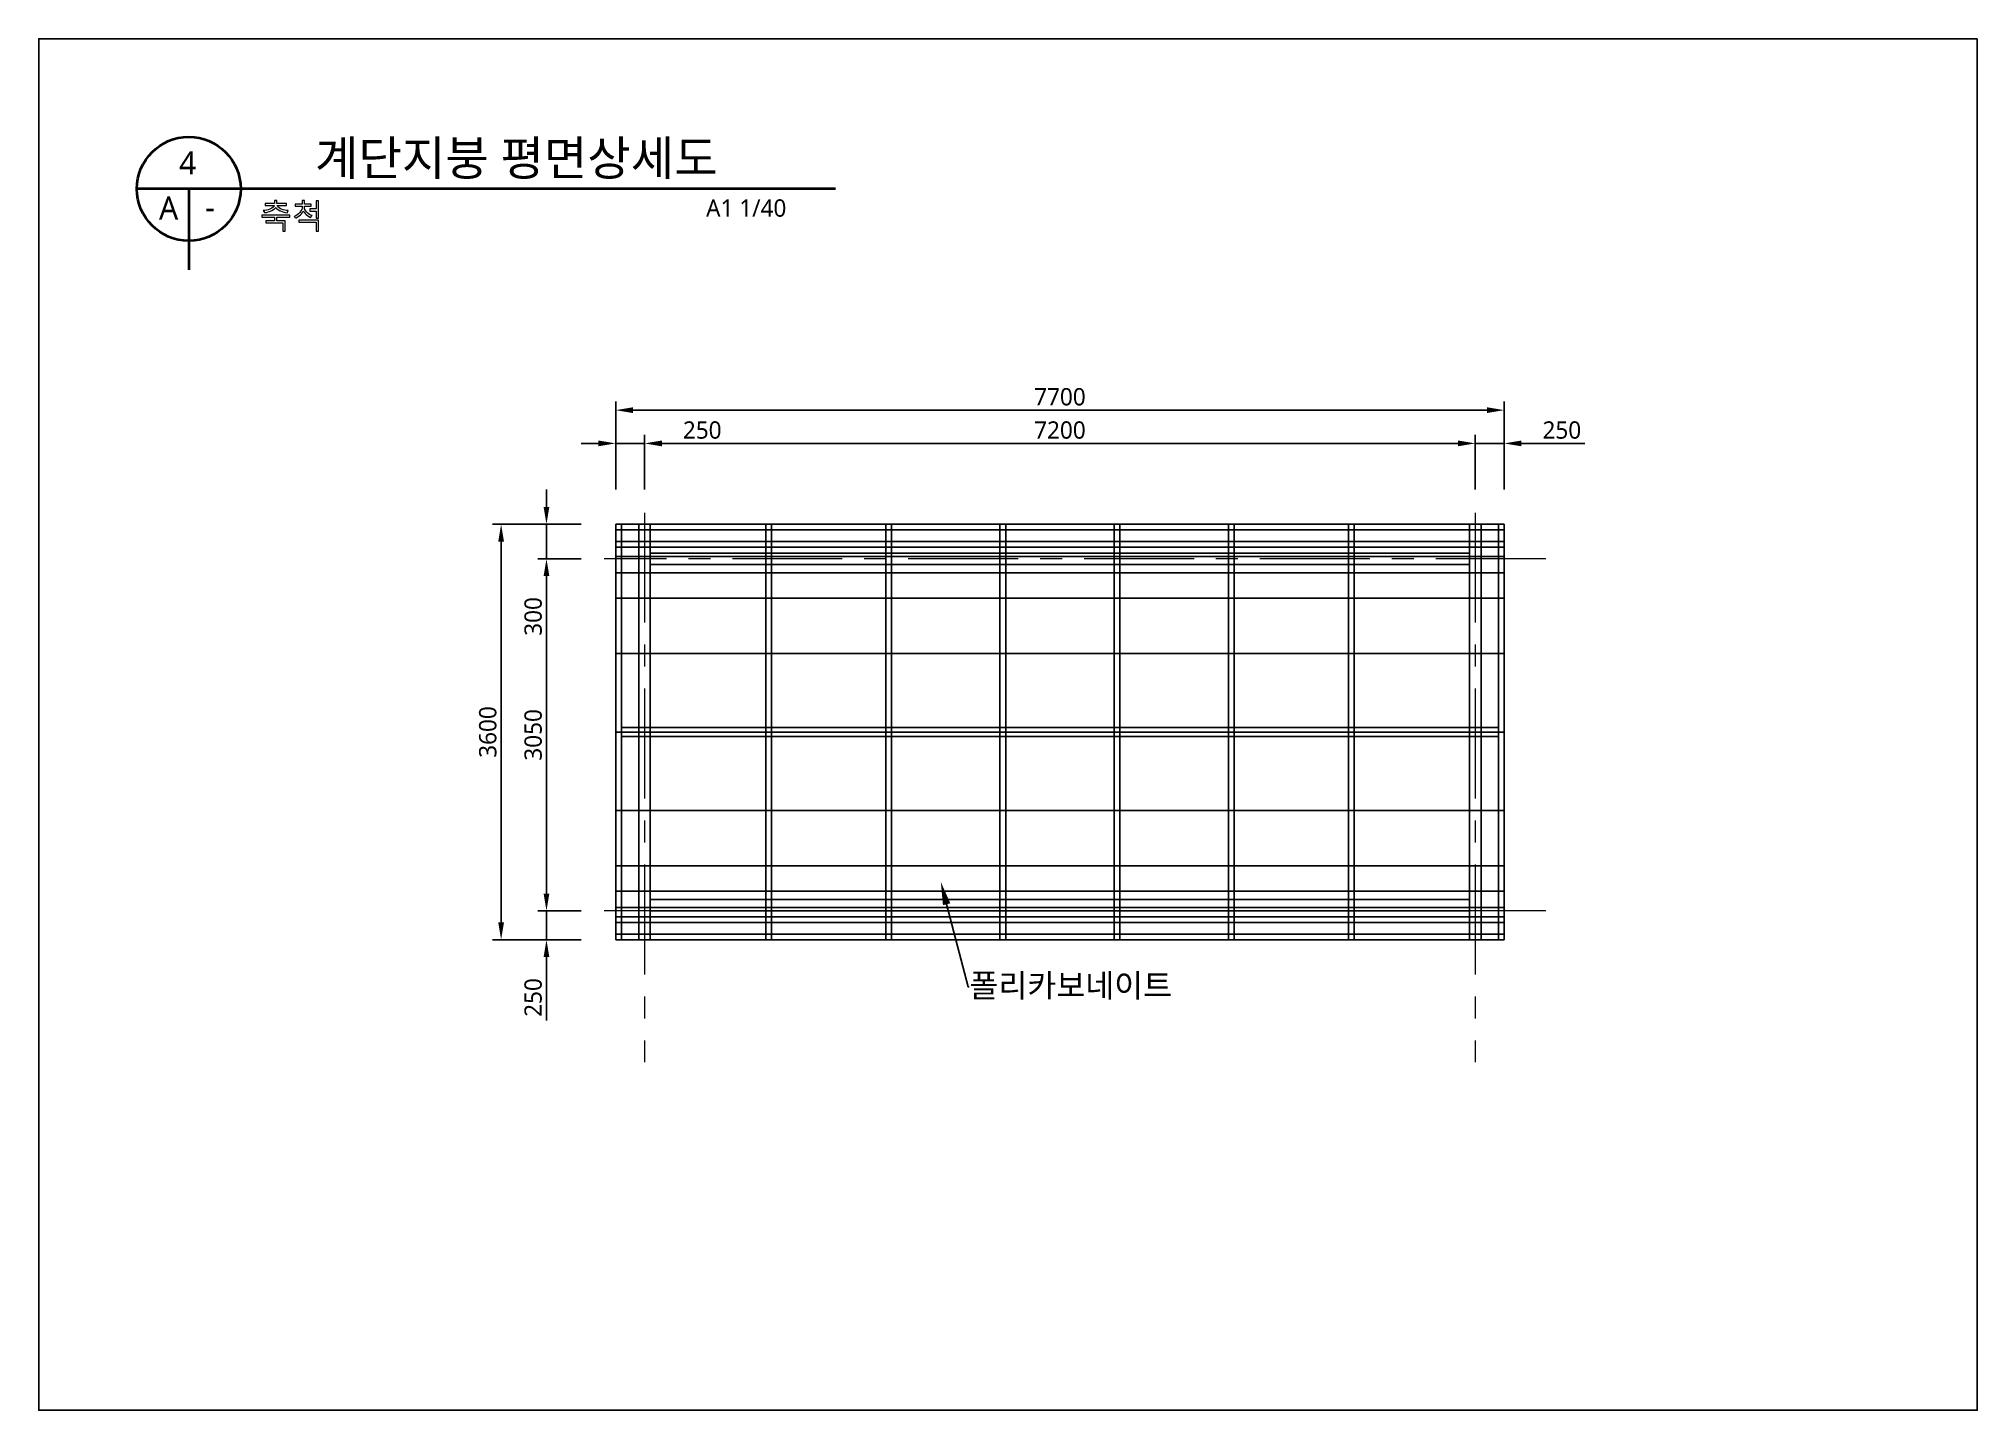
# Model space of a CAD drawing. Header units: millimetres. Extents: x 0 to 16800, y 0 to 11880.
import ezdxf
from ezdxf import colors
from ezdxf.entities.mleader import LeaderData, LeaderLine
from ezdxf.math import Vec2, Vec3

# ---------------------------------------------------------------- set-up
doc = ezdxf.new("R2010")
doc.units = ezdxf.units.MM
doc.header["$LTSCALE"] = 30
doc.linetypes.add('CENTER', pattern=[50.8, 31.75, -6.35, 6.35, -6.35])
for name, color, linetype, lineweight in [('도면명', 3, 'Continuous', 40), ('문자', 3, 'Continuous', 20), ('벽체중심선', 1, 'CENTER', 9)]:
    doc.layers.add(name, color=color, linetype=linetype, lineweight=lineweight)
doc.layers.add('실선', color=7, linetype='Continuous')
doc.layers.add('제도영역', color=7, linetype='Continuous')
doc.styles.add('H1', font='malgun.ttf', dxfattribs={"height": 200})
doc.styles.add('H2', font='malgun.ttf')
doc.dimstyles.new('H1', dxfattribs={"dimscale": 60, "dimtxt": 2.5, "dimasz": 2.5, "dimexe": 1.25, "dimexo": 5, "dimtad": 1, "dimtxsty": 'H1', "dimcen": 2.5, "dimadec": 0, "dimazin": 0, "dimtfac": 1, "dimtmove": 0, "dimatfit": 3, "dimfxl": 1, "dimarcsym": 0})

# ---------------------------------------------------------------- blocks, each defined once
blk = doc.blocks.new('*D1')
at = {"layer": 'Defpoints', "color": 0, "transparency": 16777216}
for p in [(5000, 7675), (4007, 4075), (5000, 4075)]:
    blk.add_point(p, dxfattribs=at)
at = {"layer": '문자', "color": 0, "lineweight": -2, "transparency": 16777216}
for p, q in [((4700, 7675), (3932, 7675)), ((4007, 7525), (4007, 4225)), ((4700, 4075), (3932, 4075))]:
    blk.add_line(p, q, dxfattribs=at)
at = {"layer": '문자', "color": 0, "transparency": 16777216}
for points in [[(3982, 7525), (4032, 7525), (4007, 7675)], [(3982, 4225), (4032, 4225), (4007, 4075)]]:
    blk.add_solid(points, dxfattribs=at)
at = {"layer": '문자', "color": 0, "transparency": 16777216, "insert": (3892, 5875), "char_height": 150, "attachment_point": 5, "rotation": 90, "style": 'H1'}
blk.add_mtext('3600', dxfattribs=at)
blk = doc.blocks.new('*D2')
at = {"layer": 'Defpoints', "color": 0, "transparency": 16777216}
for p in [(12700, 8663), (5000, 7675), (12700, 7675)]:
    blk.add_point(p, dxfattribs=at)
at = {"layer": '문자', "color": 0, "lineweight": -2, "transparency": 16777216}
for p, q in [((5000, 7975), (5000, 8738)), ((12700, 7975), (12700, 8738)), ((5150, 8663), (12550, 8663))]:
    blk.add_line(p, q, dxfattribs=at)
at = {"layer": '문자', "color": 0, "transparency": 16777216}
for points in [[(5150, 8688), (5150, 8638), (5000, 8663)], [(12550, 8688), (12550, 8638), (12700, 8663)]]:
    blk.add_solid(points, dxfattribs=at)
at = {"layer": '문자', "color": 0, "transparency": 16777216, "insert": (8850, 8778), "char_height": 150, "attachment_point": 5, "style": 'H1'}
blk.add_mtext('7700', dxfattribs=at)
blk = doc.blocks.new('*D3')
at = {"layer": 'Defpoints', "color": 0, "transparency": 16777216}
for p in [(5000, 7675), (4400, 7375), (5000, 7375)]:
    blk.add_point(p, dxfattribs=at)
at = {"layer": '문자', "color": 0, "lineweight": -2, "transparency": 16777216}
for p, q in [((4400, 7825), (4400, 7975)), ((4700, 7675), (4325, 7675)), ((4400, 7675), (4400, 7375)), ((4700, 7375), (4325, 7375)), ((4400, 7225), (4400, 6678))]:
    blk.add_line(p, q, dxfattribs=at)
at = {"layer": '문자', "color": 0, "transparency": 16777216}
for points in [[(4375, 7825), (4425, 7825), (4400, 7675)], [(4375, 7225), (4425, 7225), (4400, 7375)]]:
    blk.add_solid(points, dxfattribs=at)
at = {"layer": '문자', "color": 0, "transparency": 16777216, "insert": (4285, 6876), "char_height": 150, "attachment_point": 5, "rotation": 90, "style": 'H1'}
blk.add_mtext('300', dxfattribs=at)
blk = doc.blocks.new('*D4')
at = {"layer": 'Defpoints', "color": 0, "transparency": 16777216}
for p in [(5000, 7375), (4400, 4325), (5000, 4325)]:
    blk.add_point(p, dxfattribs=at)
at = {"layer": '문자', "color": 0, "lineweight": -2, "transparency": 16777216}
for p, q in [((4700, 7375), (4325, 7375)), ((4400, 7225), (4400, 4475)), ((4700, 4325), (4325, 4325))]:
    blk.add_line(p, q, dxfattribs=at)
at = {"layer": '문자', "color": 0, "transparency": 16777216}
for points in [[(4375, 7225), (4425, 7225), (4400, 7375)], [(4375, 4475), (4425, 4475), (4400, 4325)]]:
    blk.add_solid(points, dxfattribs=at)
at = {"layer": '문자', "color": 0, "transparency": 16777216, "insert": (4285, 5850), "char_height": 150, "attachment_point": 5, "rotation": 90, "style": 'H1'}
blk.add_mtext('3050', dxfattribs=at)
blk = doc.blocks.new('*D5')
at = {"layer": 'Defpoints', "color": 0, "transparency": 16777216}
for p in [(5000, 4325), (4400, 4075), (5000, 4075)]:
    blk.add_point(p, dxfattribs=at)
at = {"layer": '문자', "color": 0, "lineweight": -2, "transparency": 16777216}
for p, q in [((4400, 4475), (4400, 4625)), ((4700, 4325), (4325, 4325)), ((4400, 4325), (4400, 4075)), ((4700, 4075), (4325, 4075)), ((4400, 3925), (4400, 3376))]:
    blk.add_line(p, q, dxfattribs=at)
at = {"layer": '문자', "color": 0, "transparency": 16777216}
for points in [[(4375, 4475), (4425, 4475), (4400, 4325)], [(4375, 3925), (4425, 3925), (4400, 4075)]]:
    blk.add_solid(points, dxfattribs=at)
at = {"layer": '문자', "color": 0, "transparency": 16777216, "insert": (4285, 3575), "char_height": 150, "attachment_point": 5, "rotation": 90, "style": 'H1'}
blk.add_mtext('250', dxfattribs=at)
blk = doc.blocks.new('*D6')
at = {"layer": 'Defpoints', "color": 0, "transparency": 16777216}
for p in [(5250, 8375), (5000, 7675), (5250, 7675)]:
    blk.add_point(p, dxfattribs=at)
at = {"layer": '문자', "color": 0, "lineweight": -2, "transparency": 16777216}
for p, q in [((5000, 7975), (5000, 8450)), ((5250, 7975), (5250, 8450)), ((4850, 8375), (4700, 8375)), ((5000, 8375), (5250, 8375)), ((5400, 8375), (5949, 8375))]:
    blk.add_line(p, q, dxfattribs=at)
at = {"layer": '문자', "color": 0, "transparency": 16777216}
for points in [[(4850, 8400), (4850, 8350), (5000, 8375)], [(5400, 8400), (5400, 8350), (5250, 8375)]]:
    blk.add_solid(points, dxfattribs=at)
at = {"layer": '문자', "color": 0, "transparency": 16777216, "insert": (5750, 8490), "char_height": 150, "attachment_point": 5, "style": 'H1'}
blk.add_mtext('250', dxfattribs=at)
blk = doc.blocks.new('*D7')
at = {"layer": 'Defpoints', "color": 0, "transparency": 16777216}
for p in [(12450, 8375), (5250, 7675), (12450, 7675)]:
    blk.add_point(p, dxfattribs=at)
at = {"layer": '문자', "color": 0, "lineweight": -2, "transparency": 16777216}
for p, q in [((5250, 7975), (5250, 8450)), ((12450, 7975), (12450, 8450)), ((5400, 8375), (12300, 8375))]:
    blk.add_line(p, q, dxfattribs=at)
at = {"layer": '문자', "color": 0, "transparency": 16777216}
for points in [[(5400, 8400), (5400, 8350), (5250, 8375)], [(12300, 8400), (12300, 8350), (12450, 8375)]]:
    blk.add_solid(points, dxfattribs=at)
at = {"layer": '문자', "color": 0, "transparency": 16777216, "insert": (8850, 8490), "char_height": 150, "attachment_point": 5, "style": 'H1'}
blk.add_mtext('7200', dxfattribs=at)
blk = doc.blocks.new('*D8')
at = {"layer": 'Defpoints', "color": 0, "transparency": 16777216}
for p in [(12700, 8375), (12450, 7675), (12700, 7675)]:
    blk.add_point(p, dxfattribs=at)
at = {"layer": '문자', "color": 0, "lineweight": -2, "transparency": 16777216}
for p, q in [((12450, 7975), (12450, 8450)), ((12700, 7975), (12700, 8450)), ((12300, 8375), (12150, 8375)), ((12450, 8375), (12700, 8375)), ((12850, 8375), (13399, 8375))]:
    blk.add_line(p, q, dxfattribs=at)
at = {"layer": '문자', "color": 0, "transparency": 16777216}
for points in [[(12300, 8400), (12300, 8350), (12450, 8375)], [(12850, 8400), (12850, 8350), (12700, 8375)]]:
    blk.add_solid(points, dxfattribs=at)
at = {"layer": '문자', "color": 0, "transparency": 16777216, "insert": (13200, 8490), "char_height": 150, "attachment_point": 5, "style": 'H1'}
blk.add_mtext('250', dxfattribs=at)

msp = doc.modelspace()

# ---------------------------------------------------------------- linework, layer by layer
at = {"layer": '도면명', "linetype": 'Continuous', "ltscale": 0.5}
for p, q in [((6904.136, 10580), (850, 10580)), ((1300, 10580), (1300, 10130)), ((1300, 10130), (1300, 9880))]:
    msp.add_line(p, q, dxfattribs=at)
at = {"layer": '도면명', "ltscale": 0.5}
msp.add_circle((1300, 10580), 450, dxfattribs=at)
at = {"layer": '문자', "color": 3, "lineweight": 0}
for p, q in [((2043.644, 10453.532), (1960.743, 10453.532)), ((1960.743, 10453.532), (1960.743, 10435.405)), ((1960.743, 10435.405), (2041.469, 10435.405)), ((2030.834, 10421.145), (2019.233, 10412.685)), ((2039.052, 10430.812), (2030.834, 10421.145)), ((2041.469, 10435.405), (2039.052, 10430.812)), ((2064.43, 10477.943), (2043.644, 10477.943)), ((2043.644, 10477.943), (2043.644, 10453.532)), ((2046.303, 10409.543), (2054.037, 10418.003)), ((2054.037, 10418.003), (2055.729, 10415.827)), ((2064.43, 10453.532), (2064.43, 10477.943)), ((2146.848, 10453.532), (2064.43, 10453.532)), ((2072.406, 10425.253), (2065.88, 10435.405)), ((2065.88, 10435.405), (2146.848, 10435.405)), ((2082.557, 10416.311), (2072.406, 10425.253)), ((2096.334, 10408.335), (2082.557, 10416.311)), ((2146.848, 10435.405), (2146.848, 10453.532)), ((2282.198, 10447.489), (2222.257, 10447.489)), ((2222.257, 10447.489), (2222.257, 10429.846)), ((2222.257, 10429.846), (2281.956, 10429.846)), ((2281.956, 10418.486), (2281.714, 10413.652)), ((2281.956, 10429.846), (2281.956, 10418.486)), ((2302.5, 10478.185), (2282.198, 10478.185)), ((2282.198, 10478.185), (2282.198, 10447.489)), ((2302.5, 10447.489), (2302.5, 10478.185)), ((2361.957, 10447.489), (2302.5, 10447.489)), ((2302.5, 10418.486), (2302.5, 10429.846)), ((2302.5, 10429.846), (2361.957, 10429.846)), ((2304.434, 10406.159), (2302.5, 10418.486)), ((2361.957, 10429.846), (2361.957, 10447.489)), ((1959.051, 10393.108), (1945.032, 10392.383)), ((1945.032, 10392.383), (1956.634, 10373.772)), ((1956.634, 10373.772), (1959.051, 10374.014)), ((1973.069, 10395.283), (1959.051, 10393.108)), ((1959.051, 10374.014), (1973.069, 10376.431)), ((1987.329, 10398.909), (1973.069, 10395.283)), ((1973.069, 10376.431), (1987.087, 10379.815)), ((1987.087, 10379.815), (2001.106, 10384.649)), ((2001.831, 10404.226), (1987.329, 10398.909)), ((2001.106, 10384.649), (2015.124, 10390.449)), ((2003.764, 10404.951), (2001.831, 10404.226)), ((2019.233, 10412.685), (2003.764, 10404.951)), ((2015.124, 10390.449), (2020.2, 10393.108)), ((2020.2, 10393.108), (2034.943, 10401.326)), ((2034.943, 10401.326), (2046.303, 10409.543)), ((2055.729, 10415.827), (2064.43, 10407.61)), ((2064.43, 10407.61), (2076.756, 10399.392)), ((2076.756, 10399.392), (2092.95, 10390.691)), ((2092.95, 10390.691), (2096.334, 10389.241)), ((2103.826, 10404.951), (2096.334, 10408.335)), ((2096.334, 10389.241), (2110.352, 10383.44)), ((2118.328, 10399.634), (2103.826, 10404.951)), ((2110.352, 10383.44), (2124.37, 10378.848)), ((2132.588, 10395.767), (2118.328, 10399.634)), ((2124.37, 10378.848), (2138.389, 10375.706)), ((2146.606, 10393.591), (2132.588, 10395.767)), ((2138.389, 10375.706), (2152.165, 10373.531)), ((2160.625, 10392.625), (2146.606, 10393.591)), ((2152.165, 10373.531), (2162.558, 10392.625)), ((2162.558, 10392.625), (2160.625, 10392.625)), ((2227.091, 10347.669), (2213.798, 10341.868)), ((2213.798, 10341.868), (2228.541, 10326.158)), ((2239.417, 10354.92), (2227.091, 10347.669)), ((2228.541, 10326.158), (2231.925, 10328.092)), ((2231.925, 10328.092), (2245.46, 10336.309)), ((2251.019, 10363.863), (2239.417, 10354.92)), ((2245.46, 10336.309), (2257.786, 10345.252)), ((2261.412, 10374.256), (2251.019, 10363.863)), ((2257.786, 10345.252), (2268.663, 10354.92)), ((2261.895, 10374.981), (2261.412, 10374.256)), ((2272.046, 10388.274), (2261.895, 10374.981)), ((2268.663, 10354.92), (2278.089, 10365.071)), ((2278.572, 10401.326), (2272.046, 10388.274)), ((2278.089, 10365.071), (2286.065, 10375.948)), ((2281.714, 10413.652), (2278.572, 10401.326)), ((2286.065, 10375.948), (2292.59, 10387.549)), ((2292.59, 10387.549), (2299.116, 10377.156)), ((2299.116, 10377.156), (2307.576, 10366.763)), ((2310.234, 10393.591), (2304.434, 10406.159)), ((2307.576, 10366.763), (2317.485, 10356.854)), ((2319.66, 10381.023), (2310.234, 10393.591)), ((2317.485, 10356.854), (2328.845, 10347.911)), ((2323.286, 10377.156), (2319.66, 10381.023)), ((2334.645, 10366.763), (2323.286, 10377.156)), ((2328.845, 10347.911), (2341.655, 10339.452)), ((2346.73, 10358.545), (2334.645, 10366.763)), ((2341.655, 10339.452), (2355.915, 10331.959)), ((2359.298, 10352.02), (2346.73, 10358.545)), ((2355.915, 10331.959), (2369.691, 10348.394)), ((2369.691, 10348.394), (2359.298, 10352.02))]:
    msp.add_line(p, q, dxfattribs=at)
for points in [[(2425.281, 10475.768), (2404.979, 10475.768), (2404.979, 10405.918), (2347.939, 10405.918), (2347.939, 10387.549), (2404.979, 10387.549), (2404.979, 10324.708), (2425.281, 10324.708)], [(2175.368, 10352.986), (1932.222, 10352.986), (1932.222, 10334.618), (2043.402, 10334.618), (2043.402, 10302.955), (1966.785, 10302.955), (1966.785, 10284.828), (2114.944, 10284.828), (2114.944, 10213.77), (2135.247, 10213.77), (2135.247, 10302.955), (2064.188, 10302.955), (2064.188, 10334.618), (2175.368, 10334.618)], [(2425.281, 10309.723), (2254.886, 10309.723), (2254.886, 10291.837), (2404.979, 10291.837), (2404.979, 10213.77), (2425.281, 10213.77)]]:
    msp.add_lwpolyline(points, close=True, dxfattribs=at)
at = {"layer": '벽체중심선'}
for p, q in [((5250, 7775), (5250, 3015)), ((12450, 7775), (12450, 3015)), ((13060, 7375), (4900, 7375)), ((13060, 4325), (4900, 4325))]:
    msp.add_line(p, q, dxfattribs=at)
at = {"layer": '실선'}
for p, q in [((12700, 7675), (5000, 7675)), ((5000, 7675), (5000, 4075)), ((12700, 7625), (5000, 7625)), ((5050, 7675), (5050, 4075)), ((5200, 7675), (5200, 4075)), ((5300, 7675), (5300, 4075)), ((6300, 7675), (6300, 4075)), ((6350, 7675), (6350, 4075)), ((7340, 7675), (7340, 4075)), ((7390, 7675), (7390, 4075)), ((8330, 7675), (8330, 4075)), ((8380, 7675), (8380, 4075)), ((9320, 7675), (9320, 4075)), ((9370, 7675), (9370, 4075)), ((10310, 7675), (10310, 4075)), ((10360, 7675), (10360, 4075)), ((11350, 7675), (11350, 4075)), ((11400, 7675), (11400, 4075)), ((12400, 7675), (12400, 4075)), ((12500, 7675), (12500, 4075)), ((12650, 7675), (12650, 4075)), ((12700, 7675), (12700, 4075)), ((12700, 7525), (5000, 7525)), ((12700, 7475), (5000, 7475)), ((12700, 7395), (5000, 7395)), ((5300, 7425), (12400, 7425)), ((12700, 7255), (5000, 7255)), ((5300, 7325), (12400, 7325)), ((12700, 7035), (5000, 7035)), ((12700, 6555), (5000, 6555)), ((12650, 5915), (5050, 5915)), ((12700, 5875), (5000, 5875)), ((12650, 5835), (5050, 5835)), ((12700, 5195), (5000, 5195)), ((12700, 4715), (5000, 4715)), ((12700, 4495), (5000, 4495)), ((5300, 4425), (12400, 4425)), ((12700, 4355), (5000, 4355)), ((12700, 4275), (5000, 4275)), ((12700, 4225), (5000, 4225)), ((5300, 4325), (12400, 4325)), ((12700, 4125), (5000, 4125)), ((12700, 4075), (5000, 4075))]:
    msp.add_line(p, q, dxfattribs=at)
at = {"layer": '제도영역'}
msp.add_lwpolyline([(16800, 11880), (0, 11880), (0, 0), (16800, 0)], close=True, dxfattribs=at)

# ---------------------------------------------------------------- texts
at = {"layer": '도면명', "linetype": 'Continuous', "ltscale": 0.5, "attachment_point": 1, "style": 'H2'}
for s, insert, char_height in [('계단지붕 평면상세도', (2394.068, 10996.679), 300), ('A1 1/40', (5783.615, 10489.043), 150)]:
    msp.add_mtext_dynamic_manual_height_columns(s, width=4778.39189, gutter_width=15, heights=[0], dxfattribs=dict(at, insert=insert, char_height=char_height))
at = {"layer": '문자', "char_height": 200, "attachment_point": 1, "style": 'H1'}
for s, insert in [('4', (1216.615, 10904.511)), ('A', (1042.227, 10514.414)), ('-', (1442.166, 10521.026))]:
    msp.add_mtext_dynamic_manual_height_columns(s, width=377.40699, gutter_width=12.5, heights=[0], dxfattribs=dict(at, insert=insert))

# ---------------------------------------------------------------- dimensions: what is measured, and where the dimension line sits
at = {"layer": '문자'}
for base, p1, p2, picture, middle in [((12700, 8662.885), (5000, 7675), (12700, 7675), '*D2', (8850, 8777.881)), ((5250, 8374.707), (5000, 7675), (5250, 7675), '*D6', (5749.677, 8489.704)), ((12450, 8374.707), (5250, 7675), (12450, 7675), '*D7', (8850, 8489.704)), ((12700, 8374.707), (12450, 7675), (12700, 7675), '*D8', (13199.677, 8489.704))]:
    dim = msp.add_linear_dim(base=base, p1=p1, p2=p2, dimstyle='H1', dxfattribs=at)
    dim.commit()
    dim.dimension.update_dxf_attribs({"geometry": picture, "text_midpoint": middle})
for base, p1, p2, picture, middle in [((4400.014, 7375), (5000, 7675), (5000, 7375), '*D3', (4285.018, 6876.291)), ((4007.368, 4075), (5000, 7675), (5000, 4075), '*D1', (3892.371, 5875)), ((4400.001, 4325), (5000, 7375), (5000, 4325), '*D4', (4285.005, 5850)), ((4400.001, 4075), (5000, 4325), (5000, 4075), '*D5', (4285.005, 3575.323))]:
    dim = msp.add_linear_dim(base=base, p1=p1, p2=p2, angle=90, dimstyle='H1', dxfattribs=at)
    dim.commit()
    dim.dimension.update_dxf_attribs({"geometry": picture, "text_midpoint": middle})

# ---------------------------------------------------------------- leaders
ml = msp.add_multileader_mtext('Standard', dxfattribs=at)
ml.set_content('폴리카보네이트', color=256, style='H1')
ml.set_leader_properties()
ml.build(insert=Vec2(0, 0))
ml.multileader.update_dxf_attribs({"arrow_head_size": 200})
ctx = ml.context
ctx.base_point, ctx.char_height, ctx.arrow_head_size, ctx.plane_origin = Vec3(8063.542, 3666.654), 200, 200, Vec3(7859.537, 4495)
notes = []
notes.append((ctx, [(0, (1, 1, 0), (8055.542, 3666.654), (1, 0), 8, [(0, [(7817.647, 4576.364)], 0, [])])]))
ctx.mtext.insert, ctx.mtext.flow_direction = Vec3(8065.542, 3778.882), 5
for ctx, leaders in notes:
    for number, flags, end, landing, length, lines in leaders:
        leader = LeaderData()
        leader.index, (leader.has_last_leader_line, leader.has_dogleg_vector, leader.attachment_direction) = number, flags
        leader.last_leader_point, leader.dogleg_vector, leader.dogleg_length = Vec3(end), Vec3(landing), length
        for number, points, colour, breaks in lines:
            line = LeaderLine()
            line.index, line.vertices, line.color, line.breaks = number, Vec3.list(points), colors.encode_raw_color(colour), breaks
            leader.lines.append(line)
        ctx.leaders.append(leader)

doc.saveas('drawing.dxf')
